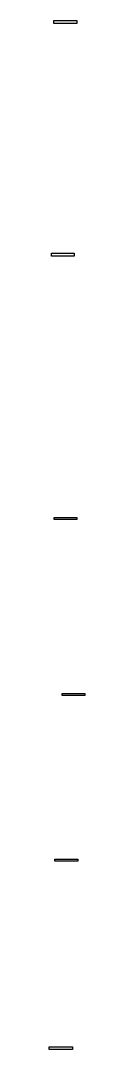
# Model space of a CAD drawing. Header units: centimetres. Extents: x -13.9 to -13.4, y -5.9 to 9.7.
import ezdxf

# ---------------------------------------------------------------- set-up
doc = ezdxf.new("R2010")
doc.units = ezdxf.units.CM
doc.header["$MEASUREMENT"] = 0
doc.header["$XCLIPFRAME"] = 0
doc.layers.add('Layer 1', color=7, linetype='Continuous')
picture_1 = doc.add_image_def('image1.jpg', size_in_pixel=(1787, 155))
picture_2 = doc.add_image_def('image2.jpg', size_in_pixel=(1826, 194))
picture_3 = doc.add_image_def('image3.jpg', size_in_pixel=(1803, 171))
picture_4 = doc.add_image_def('image4.jpg', size_in_pixel=(1787, 227))
picture_5 = doc.add_image_def('image5.jpg', size_in_pixel=(1787, 227))
picture_6 = doc.add_image_def('image6.jpg', size_in_pixel=(1787, 155))

msp = doc.modelspace()

# ---------------------------------------------------------------- pictures from other files: only their frames are drawn
at = {"layer": 'Layer 1', "color": 0}
image = msp.add_image(picture_5, insert=(-13.639, 6.683), size_in_units=(24.819, 3.153), dxfattribs=at)
image.set_boundary_path([(-13.64, 6.68), (11.19, 9.84)])
image.dxf.flags = 3
image = msp.add_image(picture_4, insert=(-13.675, 3.095), size_in_units=(24.819, 3.153), dxfattribs=at)
image.set_boundary_path([(-13.67, 3.1), (11.15, 6.26)])
image.dxf.flags = 3
image = msp.add_image(picture_6, insert=(-13.637, 0.034), size_in_units=(24.819, 2.153), dxfattribs=at)
image.set_boundary_path([(-13.64, 0.03), (11.19, 2.2)])
image.dxf.flags = 3
image = msp.add_image(picture_1, insert=(-13.517, -2.68), size_in_units=(24.819, 2.153), dxfattribs=at)
image.set_boundary_path([(-13.52, -2.68), (11.31, -0.52)])
image.dxf.flags = 3
image = msp.add_image(picture_3, insert=(-13.626, -5.458), size_in_units=(25.042, 2.375), dxfattribs=at)
image.set_boundary_path([(-13.63, -5.46), (11.42, -3.07)])
image.dxf.flags = 3
image = msp.add_image(picture_2, insert=(-13.712, -8.68), size_in_units=(25.361, 2.694), dxfattribs=at)
image.set_boundary_path([(-13.71, -8.68), (11.66, -5.97)])
image.dxf.flags = 3

doc.saveas('drawing.dxf')
